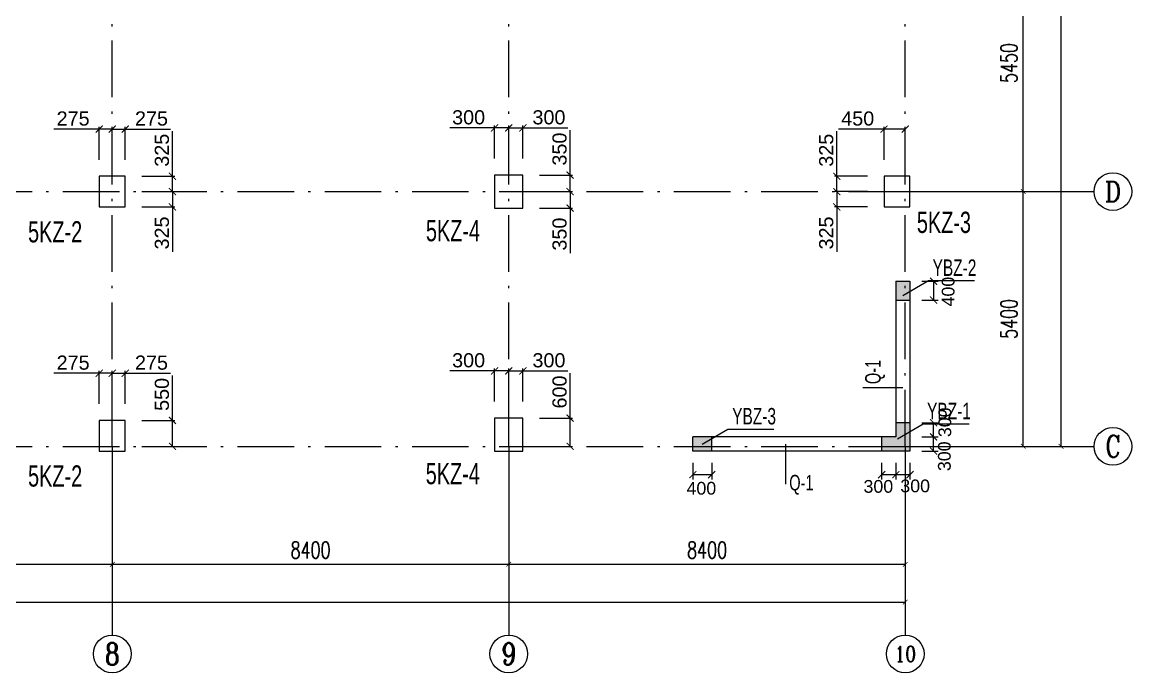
# Model space of a CAD drawing. Header units: millimetres. Extents: x -3831 to 465700, y 39900 to 106100.
# Drawn here: x 342191 to 365700, y 66800 to 80591 of the extents above; entities that cross this region are included whole.
import ezdxf
from ezdxf.enums import TextEntityAlignment as Align

# ---------------------------------------------------------------- set-up
doc = ezdxf.new("R2010")
doc.units = ezdxf.units.MM
doc.linetypes.add('线型2', pattern=[1850, 1200, -300, 50, -300])
for name, color, linetype in [('AXIS', 3, 'Continuous'), ('AXIS_TEXT', 7, 'Continuous'), ('BZ-name', 160, 'Continuous'), ('column_dim', 90, 'Continuous'), ('DOTE', 10, '线型2'), ('WALL-Beam', 80, 'Continuous'), ('wall_dim', 60, 'Continuous'), ('WALL_INFO', 130, 'Continuous')]:
    doc.layers.add(name, color=color, linetype=linetype)
for name, color, linetype, lineweight in [('S_Cl', 2, 'Continuous', 25), ('S_ColumFocus', 2, 'Continuous', 9), ('S_ConcWall', 3, 'Continuous', 25)]:
    doc.layers.add(name, color=color, linetype=linetype, lineweight=lineweight)
doc.styles.add('_TCH_AXIS', font='COMPLEX', dxfattribs={"bigfont": 'GBCBIG'})
doc.styles.add('_TCH_DIM_T3', font='SIMPLEX', dxfattribs={"width": 0.705882, "bigfont": 'GBCBIG'})
doc.styles.add('COMPLEX', font='COMPLEX')
doc.styles.get("Standard").update_dxf_attribs({"font": 'arial.ttf'})
doc.styles.add('xxxx', font='RIF.ttf')
doc.dimstyles.new('_TCH_ARCH&&100', dxfattribs={"dimtxt": 297.5, "dimasz": 100, "dimexe": 250, "dimexo": 300, "dimgap": 126.25, "dimtad": 1, "dimdec": 0, "dimzin": 0, "dimdsep": 46, "dimtxsty": '_TCH_DIM_T3', "dimblk": 'ARCHTICK', "dimcen": 0.09, "dimclrt": 7, "dimazin": 2, "dimtfac": 1, "dimtdec": 0, "dimtix": 1, "dimtmove": 2, "dimatfit": 3, "dimfxl": 100, "dimtolj": 1, "dimtzin": 0, "dimarcsym": 0})
doc.dimstyles.new('ISO-25', dxfattribs={"dimtxt": 2.5, "dimasz": 2.5, "dimexe": 1.25, "dimexo": 0.625, "dimtad": 1, "dimtxsty": 'Standard', "dimcen": 2.5, "dimadec": 0, "dimazin": 0, "dimtfac": 1, "dimtmove": 0, "dimatfit": 3, "dimfxl": 1, "dimarcsym": 0})

# ---------------------------------------------------------------- blocks, each defined once
blk = doc.blocks.new('_ArchTick')
at = {"color": 0, "linetype": 'ByBlock', "const_width": 0.15}
blk.add_lwpolyline([(-0.5, -0.5), (0.5, 0.5)], dxfattribs=at)
blk = doc.blocks.new('*D448')
at = {"layer": 'AXIS', "color": 0, "lineweight": -2, "transparency": 16777216}
for p, q in [((338500, 71300), (338500, 68850)), ((344100, 71300), (344100, 68850)), ((338500, 69100), (344100, 69100))]:
    blk.add_line(p, q, dxfattribs=at)
at = {"layer": 'Defpoints', "color": 0, "transparency": 16777216}
for p in [(338500, 71600), (344100, 71600), (344100, 69100)]:
    blk.add_point(p, dxfattribs=at)
at = {"layer": 'AXIS', "color": 0, "lineweight": -2, "transparency": 16777216, "xscale": 100, "yscale": 100, "zscale": 100, "rotation": 180}
blk.add_blockref('_ArchTick', (338500, 69100), dxfattribs=at)
at = {"layer": 'AXIS', "color": 0, "lineweight": -2, "transparency": 16777216, "xscale": 100, "yscale": 100, "zscale": 100}
blk.add_blockref('_ArchTick', (344100, 69100), dxfattribs=at)
at = {"layer": 'AXIS', "color": 7, "transparency": 16777216, "insert": (341300, 69401.25), "char_height": 350, "attachment_point": 5, "style": '_TCH_DIM_T3'}
blk.add_mtext('\\A1;5600', dxfattribs=at)
blk = doc.blocks.new('*D449')
at = {"layer": 'AXIS', "color": 0, "lineweight": -2, "transparency": 16777216}
for p, q in [((344100, 71300), (344100, 68850)), ((352500, 71300), (352500, 68850)), ((344100, 69100), (352500, 69100))]:
    blk.add_line(p, q, dxfattribs=at)
at = {"layer": 'Defpoints', "color": 0, "transparency": 16777216}
for p in [(344100, 71600), (352500, 71600), (352500, 69100)]:
    blk.add_point(p, dxfattribs=at)
at = {"layer": 'AXIS', "color": 0, "lineweight": -2, "transparency": 16777216, "xscale": 100, "yscale": 100, "zscale": 100, "rotation": 180}
blk.add_blockref('_ArchTick', (344100, 69100), dxfattribs=at)
at = {"layer": 'AXIS', "color": 0, "lineweight": -2, "transparency": 16777216, "xscale": 100, "yscale": 100, "zscale": 100}
blk.add_blockref('_ArchTick', (352500, 69100), dxfattribs=at)
at = {"layer": 'AXIS', "color": 7, "transparency": 16777216, "insert": (348300, 69401.25), "char_height": 350, "attachment_point": 5, "style": '_TCH_DIM_T3'}
blk.add_mtext('\\A1;8400', dxfattribs=at)
blk = doc.blocks.new('*D450')
at = {"layer": 'AXIS', "color": 0, "lineweight": -2, "transparency": 16777216}
for p, q in [((352500, 71300), (352500, 68850)), ((360900, 71300), (360900, 68850)), ((352500, 69100), (360900, 69100))]:
    blk.add_line(p, q, dxfattribs=at)
at = {"layer": 'Defpoints', "color": 0, "transparency": 16777216}
for p in [(352500, 71600), (360900, 71600), (360900, 69100)]:
    blk.add_point(p, dxfattribs=at)
at = {"layer": 'AXIS', "color": 0, "lineweight": -2, "transparency": 16777216, "xscale": 100, "yscale": 100, "zscale": 100, "rotation": 180}
blk.add_blockref('_ArchTick', (352500, 69100), dxfattribs=at)
at = {"layer": 'AXIS', "color": 0, "lineweight": -2, "transparency": 16777216, "xscale": 100, "yscale": 100, "zscale": 100}
blk.add_blockref('_ArchTick', (360900, 69100), dxfattribs=at)
at = {"layer": 'AXIS', "color": 7, "transparency": 16777216, "insert": (356700, 69401.25), "char_height": 350, "attachment_point": 5, "style": '_TCH_DIM_T3'}
blk.add_mtext('\\A1;8400', dxfattribs=at)
blk = doc.blocks.new('*D451')
at = {"layer": 'AXIS', "color": 0, "lineweight": -2, "transparency": 16777216}
for p, q in [((311600, 71300), (311600, 68050)), ((360900, 71300), (360900, 68050)), ((311600, 68300), (360900, 68300))]:
    blk.add_line(p, q, dxfattribs=at)
at = {"layer": 'Defpoints', "color": 0, "transparency": 16777216}
for p in [(311600, 71600), (360900, 71600), (360900, 68300)]:
    blk.add_point(p, dxfattribs=at)
at = {"layer": 'AXIS', "color": 0, "lineweight": -2, "transparency": 16777216, "xscale": 100, "yscale": 100, "zscale": 100, "rotation": 180}
blk.add_blockref('_ArchTick', (311600, 68300), dxfattribs=at)
at = {"layer": 'AXIS', "color": 0, "lineweight": -2, "transparency": 16777216, "xscale": 100, "yscale": 100, "zscale": 100}
blk.add_blockref('_ArchTick', (360900, 68300), dxfattribs=at)
at = {"layer": 'AXIS', "color": 7, "transparency": 16777216, "insert": (336250, 68601.25), "char_height": 350, "attachment_point": 5, "style": '_TCH_DIM_T3'}
blk.add_mtext('\\A1;49300', dxfattribs=at)
blk = doc.blocks.new('_AXISO')
blk.add_circle((0, 0), 0.5)
at = {"layer": 'AXIS_TEXT', "style": 'COMPLEX', "width": 1.041667}
blk.add_attdef('A', text='', height=0.56, dxfattribs=at).set_placement((-0.25, -0.28), (0.25, -0.28), align=Align.FIT)
blk = doc.blocks.new('*D459')
at = {"layer": 'AXIS', "color": 0, "lineweight": -2, "transparency": 16777216}
for p, q in [((361200, 77000), (363650, 77000)), ((363400, 71600), (363400, 77000)), ((361200, 71600), (363650, 71600))]:
    blk.add_line(p, q, dxfattribs=at)
at = {"layer": 'Defpoints', "color": 0, "transparency": 16777216}
for p in [(360900, 77000), (363400, 77000), (360900, 71600)]:
    blk.add_point(p, dxfattribs=at)
at = {"layer": 'AXIS', "color": 0, "lineweight": -2, "transparency": 16777216, "xscale": 100, "yscale": 100, "zscale": 100}
for p, rotation in [((363400, 77000), 90), ((363400, 71600), 270)]:
    blk.add_blockref('_ArchTick', p, dxfattribs=dict(at, rotation=rotation))
at = {"layer": 'AXIS', "color": 7, "transparency": 16777216, "insert": (363098.75, 74300), "char_height": 350, "attachment_point": 5, "rotation": 90, "style": '_TCH_DIM_T3'}
blk.add_mtext('\\A1;5400', dxfattribs=at)
blk = doc.blocks.new('*D460')
at = {"layer": 'AXIS', "color": 0, "lineweight": -2, "transparency": 16777216}
for p, q in [((361200, 82450), (363650, 82450)), ((363400, 77000), (363400, 82450)), ((361200, 77000), (363650, 77000))]:
    blk.add_line(p, q, dxfattribs=at)
at = {"layer": 'Defpoints', "color": 0, "transparency": 16777216}
for p in [(360900, 82450), (363400, 82450), (360900, 77000)]:
    blk.add_point(p, dxfattribs=at)
at = {"layer": 'AXIS', "color": 0, "lineweight": -2, "transparency": 16777216, "xscale": 100, "yscale": 100, "zscale": 100}
for p, rotation in [((363400, 82450), 90), ((363400, 77000), 270)]:
    blk.add_blockref('_ArchTick', p, dxfattribs=dict(at, rotation=rotation))
at = {"layer": 'AXIS', "color": 7, "transparency": 16777216, "insert": (363098.75, 79725), "char_height": 350, "attachment_point": 5, "rotation": 90, "style": '_TCH_DIM_T3'}
blk.add_mtext('\\A1;5450', dxfattribs=at)
blk = doc.blocks.new('*D464')
at = {"layer": 'AXIS', "color": 0, "lineweight": -2, "transparency": 16777216}
for p, q in [((361200, 101300), (364450, 101300)), ((364200, 71600), (364200, 101300)), ((361200, 71600), (364450, 71600))]:
    blk.add_line(p, q, dxfattribs=at)
at = {"layer": 'Defpoints', "color": 0, "transparency": 16777216}
for p in [(360900, 101300), (364200, 101300), (360900, 71600)]:
    blk.add_point(p, dxfattribs=at)
at = {"layer": 'AXIS', "color": 0, "lineweight": -2, "transparency": 16777216, "xscale": 100, "yscale": 100, "zscale": 100}
for p, rotation in [((364200, 101300), 90), ((364200, 71600), 270)]:
    blk.add_blockref('_ArchTick', p, dxfattribs=dict(at, rotation=rotation))
at = {"layer": 'AXIS', "color": 7, "transparency": 16777216, "insert": (363899, 86450), "char_height": 350, "attachment_point": 5, "rotation": 90, "style": '_TCH_DIM_T3'}
blk.add_mtext('\\A1;29700', dxfattribs=at)
blk = doc.blocks.new('*D2023')
at = {"layer": 'column_dim', "color": 0, "lineweight": -2, "transparency": 16777216}
for p, q in [((359450, 77325), (359450, 78280)), ((360100, 77325), (359400, 77325)), ((359450, 77000), (359450, 77325)), ((360100, 77000), (359400, 77000))]:
    blk.add_line(p, q, dxfattribs=at)
at = {"layer": 'Defpoints', "color": 0, "transparency": 16777216}
for p in [(360450, 77325), (359450, 77000), (360450, 77000)]:
    blk.add_point(p, dxfattribs=at)
at = {"layer": 'column_dim', "color": 0, "lineweight": -2, "transparency": 16777216, "xscale": 150, "yscale": 150, "zscale": 150}
for p, rotation in [((359450, 77325), 90), ((359450, 77000), 270)]:
    blk.add_blockref('_ArchTick', p, dxfattribs=dict(at, rotation=rotation))
at = {"layer": 'column_dim', "color": 7, "transparency": 16777216, "insert": (359227, 77877), "char_height": 300, "attachment_point": 5, "rotation": 90}
blk.add_mtext('325', dxfattribs=at)
blk = doc.blocks.new('*D2024')
at = {"layer": 'column_dim', "color": 0, "lineweight": -2, "transparency": 16777216}
for p, q in [((360100, 77000), (359400, 77000)), ((359450, 77000), (359450, 76675)), ((360100, 76675), (359400, 76675)), ((359450, 76675), (359450, 75720))]:
    blk.add_line(p, q, dxfattribs=at)
at = {"layer": 'Defpoints', "color": 0, "transparency": 16777216}
for p in [(359450, 77000), (360450, 77000), (360450, 76675)]:
    blk.add_point(p, dxfattribs=at)
at = {"layer": 'column_dim', "color": 0, "lineweight": -2, "transparency": 16777216, "xscale": 150, "yscale": 150, "zscale": 150}
for p, rotation in [((359450, 77000), 90), ((359450, 76675), 270)]:
    blk.add_blockref('_ArchTick', p, dxfattribs=dict(at, rotation=rotation))
at = {"layer": 'column_dim', "color": 7, "transparency": 16777216, "insert": (359227, 76123), "char_height": 300, "attachment_point": 5, "rotation": 90}
blk.add_mtext('325', dxfattribs=at)
blk = doc.blocks.new('*D2025')
at = {"layer": 'column_dim', "color": 0, "lineweight": -2, "transparency": 16777216}
for p, q in [((360450, 78325), (359486, 78325)), ((360450, 77675), (360450, 78375)), ((360900, 78325), (360450, 78325)), ((360900, 77675), (360900, 78375))]:
    blk.add_line(p, q, dxfattribs=at)
at = {"layer": 'Defpoints', "color": 0, "transparency": 16777216}
for p in [(360900, 78325), (360450, 77325), (360900, 77325)]:
    blk.add_point(p, dxfattribs=at)
at = {"layer": 'column_dim', "color": 0, "lineweight": -2, "transparency": 16777216, "xscale": 150, "yscale": 150, "zscale": 150, "rotation": 180}
blk.add_blockref('_ArchTick', (360450, 78325), dxfattribs=at)
at = {"layer": 'column_dim', "color": 0, "lineweight": -2, "transparency": 16777216, "xscale": 150, "yscale": 150, "zscale": 150}
blk.add_blockref('_ArchTick', (360900, 78325), dxfattribs=at)
at = {"layer": 'column_dim', "color": 7, "transparency": 16777216, "insert": (359893, 78548), "char_height": 300, "attachment_point": 5}
blk.add_mtext('450', dxfattribs=at)
blk = doc.blocks.new('*D2042')
at = {"layer": 'column_dim', "color": 0, "lineweight": -2, "transparency": 16777216}
for p, q in [((353150, 77000), (353850, 77000)), ((353800, 77000), (353800, 76650)), ((353150, 76650), (353850, 76650)), ((353800, 76650), (353800, 75698))]:
    blk.add_line(p, q, dxfattribs=at)
at = {"layer": 'Defpoints', "color": 0, "transparency": 16777216}
for p in [(352800, 77000), (353800, 77000), (352800, 76650)]:
    blk.add_point(p, dxfattribs=at)
at = {"layer": 'column_dim', "color": 0, "lineweight": -2, "transparency": 16777216, "xscale": 150, "yscale": 150, "zscale": 150}
for p, rotation in [((353800, 77000), 90), ((353800, 76650), 270)]:
    blk.add_blockref('_ArchTick', p, dxfattribs=dict(at, rotation=rotation))
at = {"layer": 'column_dim', "color": 7, "transparency": 16777216, "insert": (353577, 76099), "char_height": 300, "attachment_point": 5, "rotation": 90}
blk.add_mtext('350', dxfattribs=at)
blk = doc.blocks.new('*D2043')
at = {"layer": 'column_dim', "color": 0, "lineweight": -2, "transparency": 16777216}
for p, q in [((353800, 77350), (353800, 78302)), ((353150, 77350), (353850, 77350)), ((353800, 77000), (353800, 77350)), ((353150, 77000), (353850, 77000))]:
    blk.add_line(p, q, dxfattribs=at)
at = {"layer": 'Defpoints', "color": 0, "transparency": 16777216}
for p in [(352800, 77350), (352800, 77000), (353800, 77000)]:
    blk.add_point(p, dxfattribs=at)
at = {"layer": 'column_dim', "color": 0, "lineweight": -2, "transparency": 16777216, "xscale": 150, "yscale": 150, "zscale": 150}
for p, rotation in [((353800, 77350), 90), ((353800, 77000), 270)]:
    blk.add_blockref('_ArchTick', p, dxfattribs=dict(at, rotation=rotation))
at = {"layer": 'column_dim', "color": 7, "transparency": 16777216, "insert": (353577, 77901), "char_height": 300, "attachment_point": 5, "rotation": 90}
blk.add_mtext('350', dxfattribs=at)
blk = doc.blocks.new('*D2044')
at = {"layer": 'column_dim', "color": 0, "lineweight": -2, "transparency": 16777216}
for p, q in [((352500, 77700), (352500, 78400)), ((352500, 78350), (352800, 78350)), ((352800, 77700), (352800, 78400)), ((352800, 78350), (353752, 78350))]:
    blk.add_line(p, q, dxfattribs=at)
at = {"layer": 'Defpoints', "color": 0, "transparency": 16777216}
for p in [(352500, 78350), (352500, 77350), (352800, 77350)]:
    blk.add_point(p, dxfattribs=at)
at = {"layer": 'column_dim', "color": 0, "lineweight": -2, "transparency": 16777216, "xscale": 150, "yscale": 150, "zscale": 150, "rotation": 180}
blk.add_blockref('_ArchTick', (352500, 78350), dxfattribs=at)
at = {"layer": 'column_dim', "color": 0, "lineweight": -2, "transparency": 16777216, "xscale": 150, "yscale": 150, "zscale": 150}
blk.add_blockref('_ArchTick', (352800, 78350), dxfattribs=at)
at = {"layer": 'column_dim', "color": 7, "transparency": 16777216, "insert": (353351, 78573), "char_height": 300, "attachment_point": 5}
blk.add_mtext('300', dxfattribs=at)
blk = doc.blocks.new('*D2045')
at = {"layer": 'column_dim', "color": 0, "lineweight": -2, "transparency": 16777216}
for p, q in [((352200, 78350), (351248, 78350)), ((352200, 77700), (352200, 78400)), ((352500, 78350), (352200, 78350)), ((352500, 77700), (352500, 78400))]:
    blk.add_line(p, q, dxfattribs=at)
at = {"layer": 'Defpoints', "color": 0, "transparency": 16777216}
for p in [(352500, 78350), (352200, 77350), (352500, 77350)]:
    blk.add_point(p, dxfattribs=at)
at = {"layer": 'column_dim', "color": 0, "lineweight": -2, "transparency": 16777216, "xscale": 150, "yscale": 150, "zscale": 150, "rotation": 180}
blk.add_blockref('_ArchTick', (352200, 78350), dxfattribs=at)
at = {"layer": 'column_dim', "color": 0, "lineweight": -2, "transparency": 16777216, "xscale": 150, "yscale": 150, "zscale": 150}
blk.add_blockref('_ArchTick', (352500, 78350), dxfattribs=at)
at = {"layer": 'column_dim', "color": 7, "transparency": 16777216, "insert": (351649, 78573), "char_height": 300, "attachment_point": 5}
blk.add_mtext('300', dxfattribs=at)
blk = doc.blocks.new('*D2046')
at = {"layer": 'column_dim', "color": 0, "lineweight": -2, "transparency": 16777216}
for p, q in [((353800, 72200), (353800, 73153)), ((353150, 72200), (353850, 72200)), ((353800, 71600), (353800, 72200)), ((353150, 71600), (353850, 71600))]:
    blk.add_line(p, q, dxfattribs=at)
at = {"layer": 'Defpoints', "color": 0, "transparency": 16777216}
for p in [(352800, 72200), (352800, 71600), (353800, 71600)]:
    blk.add_point(p, dxfattribs=at)
at = {"layer": 'column_dim', "color": 0, "lineweight": -2, "transparency": 16777216, "xscale": 150, "yscale": 150, "zscale": 150}
for p, rotation in [((353800, 72200), 90), ((353800, 71600), 270)]:
    blk.add_blockref('_ArchTick', p, dxfattribs=dict(at, rotation=rotation))
at = {"layer": 'column_dim', "color": 7, "transparency": 16777216, "insert": (353577, 72752), "char_height": 300, "attachment_point": 5, "rotation": 90}
blk.add_mtext('600', dxfattribs=at)
blk = doc.blocks.new('*D2047')
at = {"layer": 'column_dim', "color": 0, "lineweight": -2, "transparency": 16777216}
for p, q in [((352500, 72550), (352500, 73250)), ((352500, 73200), (352800, 73200)), ((352800, 72550), (352800, 73250)), ((352800, 73200), (353752, 73200))]:
    blk.add_line(p, q, dxfattribs=at)
at = {"layer": 'Defpoints', "color": 0, "transparency": 16777216}
for p in [(352500, 73200), (352500, 72200), (352800, 72200)]:
    blk.add_point(p, dxfattribs=at)
at = {"layer": 'column_dim', "color": 0, "lineweight": -2, "transparency": 16777216, "xscale": 150, "yscale": 150, "zscale": 150, "rotation": 180}
blk.add_blockref('_ArchTick', (352500, 73200), dxfattribs=at)
at = {"layer": 'column_dim', "color": 0, "lineweight": -2, "transparency": 16777216, "xscale": 150, "yscale": 150, "zscale": 150}
blk.add_blockref('_ArchTick', (352800, 73200), dxfattribs=at)
at = {"layer": 'column_dim', "color": 7, "transparency": 16777216, "insert": (353351, 73423), "char_height": 300, "attachment_point": 5}
blk.add_mtext('300', dxfattribs=at)
blk = doc.blocks.new('*D2048')
at = {"layer": 'column_dim', "color": 0, "lineweight": -2, "transparency": 16777216}
for p, q in [((352200, 73200), (351248, 73200)), ((352200, 72550), (352200, 73250)), ((352500, 73200), (352200, 73200)), ((352500, 72550), (352500, 73250))]:
    blk.add_line(p, q, dxfattribs=at)
at = {"layer": 'Defpoints', "color": 0, "transparency": 16777216}
for p in [(352500, 73200), (352200, 72200), (352500, 72200)]:
    blk.add_point(p, dxfattribs=at)
at = {"layer": 'column_dim', "color": 0, "lineweight": -2, "transparency": 16777216, "xscale": 150, "yscale": 150, "zscale": 150, "rotation": 180}
blk.add_blockref('_ArchTick', (352200, 73200), dxfattribs=at)
at = {"layer": 'column_dim', "color": 0, "lineweight": -2, "transparency": 16777216, "xscale": 150, "yscale": 150, "zscale": 150}
blk.add_blockref('_ArchTick', (352500, 73200), dxfattribs=at)
at = {"layer": 'column_dim', "color": 7, "transparency": 16777216, "insert": (351649, 73423), "char_height": 300, "attachment_point": 5}
blk.add_mtext('300', dxfattribs=at)
blk = doc.blocks.new('*D2061')
at = {"layer": 'column_dim', "color": 0, "lineweight": -2, "transparency": 16777216}
for p, q in [((344725, 77000), (345425, 77000)), ((345375, 77000), (345375, 76675)), ((344725, 76675), (345425, 76675)), ((345375, 76675), (345375, 75720))]:
    blk.add_line(p, q, dxfattribs=at)
at = {"layer": 'Defpoints', "color": 0, "transparency": 16777216}
for p in [(344375, 77000), (345375, 77000), (344375, 76675)]:
    blk.add_point(p, dxfattribs=at)
at = {"layer": 'column_dim', "color": 0, "lineweight": -2, "transparency": 16777216, "xscale": 150, "yscale": 150, "zscale": 150}
for p, rotation in [((345375, 77000), 90), ((345375, 76675), 270)]:
    blk.add_blockref('_ArchTick', p, dxfattribs=dict(at, rotation=rotation))
at = {"layer": 'column_dim', "color": 7, "transparency": 16777216, "insert": (345152, 76123), "char_height": 300, "attachment_point": 5, "rotation": 90}
blk.add_mtext('325', dxfattribs=at)
blk = doc.blocks.new('*D2062')
at = {"layer": 'column_dim', "color": 0, "lineweight": -2, "transparency": 16777216}
for p, q in [((345375, 77325), (345375, 78280)), ((344725, 77325), (345425, 77325)), ((345375, 77000), (345375, 77325)), ((344725, 77000), (345425, 77000))]:
    blk.add_line(p, q, dxfattribs=at)
at = {"layer": 'Defpoints', "color": 0, "transparency": 16777216}
for p in [(344375, 77325), (344375, 77000), (345375, 77000)]:
    blk.add_point(p, dxfattribs=at)
at = {"layer": 'column_dim', "color": 0, "lineweight": -2, "transparency": 16777216, "xscale": 150, "yscale": 150, "zscale": 150}
for p, rotation in [((345375, 77325), 90), ((345375, 77000), 270)]:
    blk.add_blockref('_ArchTick', p, dxfattribs=dict(at, rotation=rotation))
at = {"layer": 'column_dim', "color": 7, "transparency": 16777216, "insert": (345152, 77877), "char_height": 300, "attachment_point": 5, "rotation": 90}
blk.add_mtext('325', dxfattribs=at)
blk = doc.blocks.new('*D2063')
at = {"layer": 'column_dim', "color": 0, "lineweight": -2, "transparency": 16777216}
for p, q in [((344100, 77675), (344100, 78375)), ((344100, 78325), (344375, 78325)), ((344375, 77675), (344375, 78375)), ((344375, 78325), (345335, 78325))]:
    blk.add_line(p, q, dxfattribs=at)
at = {"layer": 'Defpoints', "color": 0, "transparency": 16777216}
for p in [(344100, 78325), (344100, 77325), (344375, 77325)]:
    blk.add_point(p, dxfattribs=at)
at = {"layer": 'column_dim', "color": 0, "lineweight": -2, "transparency": 16777216, "xscale": 150, "yscale": 150, "zscale": 150, "rotation": 180}
blk.add_blockref('_ArchTick', (344100, 78325), dxfattribs=at)
at = {"layer": 'column_dim', "color": 0, "lineweight": -2, "transparency": 16777216, "xscale": 150, "yscale": 150, "zscale": 150}
blk.add_blockref('_ArchTick', (344375, 78325), dxfattribs=at)
at = {"layer": 'column_dim', "color": 7, "transparency": 16777216, "insert": (344930, 78548), "char_height": 300, "attachment_point": 5}
blk.add_mtext('275', dxfattribs=at)
blk = doc.blocks.new('*D2064')
at = {"layer": 'column_dim', "color": 0, "lineweight": -2, "transparency": 16777216}
for p, q in [((343825, 78325), (342865, 78325)), ((343825, 77675), (343825, 78375)), ((344100, 78325), (343825, 78325)), ((344100, 77675), (344100, 78375))]:
    blk.add_line(p, q, dxfattribs=at)
at = {"layer": 'Defpoints', "color": 0, "transparency": 16777216}
for p in [(344100, 78325), (343825, 77325), (344100, 77325)]:
    blk.add_point(p, dxfattribs=at)
at = {"layer": 'column_dim', "color": 0, "lineweight": -2, "transparency": 16777216, "xscale": 150, "yscale": 150, "zscale": 150, "rotation": 180}
blk.add_blockref('_ArchTick', (343825, 78325), dxfattribs=at)
at = {"layer": 'column_dim', "color": 0, "lineweight": -2, "transparency": 16777216, "xscale": 150, "yscale": 150, "zscale": 150}
blk.add_blockref('_ArchTick', (344100, 78325), dxfattribs=at)
at = {"layer": 'column_dim', "color": 7, "transparency": 16777216, "insert": (343270, 78548), "char_height": 300, "attachment_point": 5}
blk.add_mtext('275', dxfattribs=at)
blk = doc.blocks.new('*D2065')
at = {"layer": 'column_dim', "color": 0, "lineweight": -2, "transparency": 16777216}
for p, q in [((345375, 72150), (345375, 73102)), ((344725, 72150), (345425, 72150)), ((345375, 71600), (345375, 72150)), ((344725, 71600), (345425, 71600))]:
    blk.add_line(p, q, dxfattribs=at)
at = {"layer": 'Defpoints', "color": 0, "transparency": 16777216}
for p in [(344375, 72150), (344375, 71600), (345375, 71600)]:
    blk.add_point(p, dxfattribs=at)
at = {"layer": 'column_dim', "color": 0, "lineweight": -2, "transparency": 16777216, "xscale": 150, "yscale": 150, "zscale": 150}
for p, rotation in [((345375, 72150), 90), ((345375, 71600), 270)]:
    blk.add_blockref('_ArchTick', p, dxfattribs=dict(at, rotation=rotation))
at = {"layer": 'column_dim', "color": 7, "transparency": 16777216, "insert": (345152, 72701), "char_height": 300, "attachment_point": 5, "rotation": 90}
blk.add_mtext('550', dxfattribs=at)
blk = doc.blocks.new('*D2066')
at = {"layer": 'column_dim', "color": 0, "lineweight": -2, "transparency": 16777216}
for p, q in [((344100, 72500), (344100, 73200)), ((344100, 73150), (344375, 73150)), ((344375, 72500), (344375, 73200)), ((344375, 73150), (345335, 73150))]:
    blk.add_line(p, q, dxfattribs=at)
at = {"layer": 'Defpoints', "color": 0, "transparency": 16777216}
for p in [(344100, 73150), (344100, 72150), (344375, 72150)]:
    blk.add_point(p, dxfattribs=at)
at = {"layer": 'column_dim', "color": 0, "lineweight": -2, "transparency": 16777216, "xscale": 150, "yscale": 150, "zscale": 150, "rotation": 180}
blk.add_blockref('_ArchTick', (344100, 73150), dxfattribs=at)
at = {"layer": 'column_dim', "color": 0, "lineweight": -2, "transparency": 16777216, "xscale": 150, "yscale": 150, "zscale": 150}
blk.add_blockref('_ArchTick', (344375, 73150), dxfattribs=at)
at = {"layer": 'column_dim', "color": 7, "transparency": 16777216, "insert": (344930, 73373), "char_height": 300, "attachment_point": 5}
blk.add_mtext('275', dxfattribs=at)
blk = doc.blocks.new('*D2067')
at = {"layer": 'column_dim', "color": 0, "lineweight": -2, "transparency": 16777216}
for p, q in [((343825, 73150), (342865, 73150)), ((343825, 72500), (343825, 73200)), ((344100, 73150), (343825, 73150)), ((344100, 72500), (344100, 73200))]:
    blk.add_line(p, q, dxfattribs=at)
at = {"layer": 'Defpoints', "color": 0, "transparency": 16777216}
for p in [(344100, 73150), (343825, 72150), (344100, 72150)]:
    blk.add_point(p, dxfattribs=at)
at = {"layer": 'column_dim', "color": 0, "lineweight": -2, "transparency": 16777216, "xscale": 150, "yscale": 150, "zscale": 150, "rotation": 180}
blk.add_blockref('_ArchTick', (343825, 73150), dxfattribs=at)
at = {"layer": 'column_dim', "color": 0, "lineweight": -2, "transparency": 16777216, "xscale": 150, "yscale": 150, "zscale": 150}
blk.add_blockref('_ArchTick', (344100, 73150), dxfattribs=at)
at = {"layer": 'column_dim', "color": 7, "transparency": 16777216, "insert": (343270, 73373), "char_height": 300, "attachment_point": 5}
blk.add_mtext('275', dxfattribs=at)
blk = doc.blocks.new('*D2901')
at = {"layer": 'Defpoints', "color": 0, "transparency": 16777216}
for p in [(360700, 71500), (361000, 71500), (360700, 71000)]:
    blk.add_point(p, dxfattribs=at)
at = {"layer": 'wall_dim', "color": 0, "lineweight": -2, "transparency": 16777216}
for p, q in [((360700, 71250), (360700, 70901)), ((361000, 71250), (361000, 70901)), ((361000, 71000), (360700, 71000))]:
    blk.add_line(p, q, dxfattribs=at)
at = {"layer": 'wall_dim', "color": 0, "lineweight": -2, "transparency": 16777216, "xscale": 150, "yscale": 150, "zscale": 150, "rotation": 180}
blk.add_blockref('_ArchTick', (360700, 71000), dxfattribs=at)
at = {"layer": 'wall_dim', "color": 0, "lineweight": -2, "transparency": 16777216, "xscale": 150, "yscale": 150, "zscale": 150}
blk.add_blockref('_ArchTick', (361000, 71000), dxfattribs=at)
at = {"layer": 'wall_dim', "color": 7, "transparency": 16777216, "insert": (361110, 70760), "char_height": 270, "attachment_point": 5}
blk.add_mtext('300', dxfattribs=at)
blk = doc.blocks.new('*D2902')
at = {"layer": 'Defpoints', "color": 0, "transparency": 16777216}
for p in [(360400, 71500), (360700, 71500), (360400, 71000)]:
    blk.add_point(p, dxfattribs=at)
at = {"layer": 'wall_dim', "color": 0, "lineweight": -2, "transparency": 16777216}
for p, q in [((360400, 71250), (360400, 70901)), ((360700, 71250), (360700, 70901)), ((360700, 71000), (360400, 71000))]:
    blk.add_line(p, q, dxfattribs=at)
at = {"layer": 'wall_dim', "color": 0, "lineweight": -2, "transparency": 16777216, "xscale": 150, "yscale": 150, "zscale": 150, "rotation": 180}
blk.add_blockref('_ArchTick', (360400, 71000), dxfattribs=at)
at = {"layer": 'wall_dim', "color": 0, "lineweight": -2, "transparency": 16777216, "xscale": 150, "yscale": 150, "zscale": 150}
blk.add_blockref('_ArchTick', (360700, 71000), dxfattribs=at)
at = {"layer": 'wall_dim', "color": 7, "transparency": 16777216, "insert": (360330, 70750), "char_height": 270, "attachment_point": 5}
blk.add_mtext('300', dxfattribs=at)
blk = doc.blocks.new('*D2903')
at = {"layer": 'Defpoints', "color": 0, "transparency": 16777216}
for p in [(361000, 71800), (361500, 71800), (361000, 71500)]:
    blk.add_point(p, dxfattribs=at)
at = {"layer": 'wall_dim', "color": 0, "lineweight": -2, "transparency": 16777216}
for p, q in [((361250, 71800), (361599, 71800)), ((361500, 71500), (361500, 71800)), ((361250, 71500), (361599, 71500))]:
    blk.add_line(p, q, dxfattribs=at)
at = {"layer": 'wall_dim', "color": 0, "lineweight": -2, "transparency": 16777216, "xscale": 150, "yscale": 150, "zscale": 150}
for p, rotation in [((361500, 71800), 90), ((361500, 71500), 270)]:
    blk.add_blockref('_ArchTick', p, dxfattribs=dict(at, rotation=rotation))
at = {"layer": 'wall_dim', "color": 7, "transparency": 16777216, "insert": (361730, 71390), "char_height": 270, "attachment_point": 5, "rotation": 90}
blk.add_mtext('300', dxfattribs=at)
blk = doc.blocks.new('*D2904')
at = {"layer": 'Defpoints', "color": 0, "transparency": 16777216}
for p in [(361000, 72100), (361500, 72100), (361000, 71800)]:
    blk.add_point(p, dxfattribs=at)
at = {"layer": 'wall_dim', "color": 0, "lineweight": -2, "transparency": 16777216}
for p, q in [((361250, 72100), (361599, 72100)), ((361500, 71800), (361500, 72100)), ((361250, 71800), (361599, 71800))]:
    blk.add_line(p, q, dxfattribs=at)
at = {"layer": 'wall_dim', "color": 0, "lineweight": -2, "transparency": 16777216, "xscale": 150, "yscale": 150, "zscale": 150}
for p, rotation in [((361500, 72100), 90), ((361500, 71800), 270)]:
    blk.add_blockref('_ArchTick', p, dxfattribs=dict(at, rotation=rotation))
at = {"layer": 'wall_dim', "color": 7, "transparency": 16777216, "insert": (361740, 72110), "char_height": 270, "attachment_point": 5, "rotation": 90}
blk.add_mtext('300', dxfattribs=at)
blk = doc.blocks.new('*D2905')
at = {"layer": 'Defpoints', "color": 0, "transparency": 16777216}
for p in [(361000, 75100), (361000, 74700), (361500, 74700)]:
    blk.add_point(p, dxfattribs=at)
at = {"layer": 'wall_dim', "color": 0, "lineweight": -2, "transparency": 16777216}
for p, q in [((361250, 75100), (361599, 75100)), ((361500, 75100), (361500, 74700)), ((361250, 74700), (361599, 74700))]:
    blk.add_line(p, q, dxfattribs=at)
at = {"layer": 'wall_dim', "color": 0, "lineweight": -2, "transparency": 16777216, "xscale": 150, "yscale": 150, "zscale": 150}
for p, rotation in [((361500, 75100), 90), ((361500, 74700), 270)]:
    blk.add_blockref('_ArchTick', p, dxfattribs=dict(at, rotation=rotation))
at = {"layer": 'wall_dim', "color": 7, "transparency": 16777216, "insert": (361810, 74880), "char_height": 270, "attachment_point": 5, "rotation": 90}
blk.add_mtext('400', dxfattribs=at)
blk = doc.blocks.new('*D2906')
at = {"layer": 'Defpoints', "color": 0, "transparency": 16777216}
for p in [(356400, 71500), (356800, 71500), (356400, 71000)]:
    blk.add_point(p, dxfattribs=at)
at = {"layer": 'wall_dim', "color": 0, "lineweight": -2, "transparency": 16777216}
for p, q in [((356400, 71250), (356400, 70901)), ((356800, 71250), (356800, 70901)), ((356800, 71000), (356400, 71000))]:
    blk.add_line(p, q, dxfattribs=at)
at = {"layer": 'wall_dim', "color": 0, "lineweight": -2, "transparency": 16777216, "xscale": 150, "yscale": 150, "zscale": 150, "rotation": 180}
blk.add_blockref('_ArchTick', (356400, 71000), dxfattribs=at)
at = {"layer": 'wall_dim', "color": 0, "lineweight": -2, "transparency": 16777216, "xscale": 150, "yscale": 150, "zscale": 150}
blk.add_blockref('_ArchTick', (356800, 71000), dxfattribs=at)
at = {"layer": 'wall_dim', "color": 7, "transparency": 16777216, "insert": (356580, 70710), "char_height": 270, "attachment_point": 5}
blk.add_mtext('400', dxfattribs=at)

msp = doc.modelspace()

# ---------------------------------------------------------------- hatches: boundary and pattern name
at = {"layer": 'WALL-Beam', "true_color": 0x636466}
h = msp.add_hatch(color=251, dxfattribs=at)
h.dxf.hatch_style = 1
h.paths.add_polyline_path([(360700, 74700), (361000, 74700), (361000, 75100), (360700, 75100)])
h = msp.add_hatch(color=251, dxfattribs=at)
h.dxf.hatch_style = 1
h.paths.add_polyline_path([(361000, 72100), (360700, 72100), (360700, 71800), (360400, 71800), (360400, 71500), (361000, 71500)])
h = msp.add_hatch(color=251, dxfattribs=at)
h.dxf.hatch_style = 1
h.paths.add_polyline_path([(356800, 71500), (356800, 71800), (356400, 71800), (356400, 71500)])

# ---------------------------------------------------------------- linework, layer by layer
at = {"layer": 'AXIS'}
for p, q in [((360900, 77000), (364900, 77000)), ((344100, 71600), (344100, 67600)), ((352500, 71600), (352500, 67600)), ((360900, 71600), (360900, 67600)), ((360900, 71600), (364900, 71600))]:
    msp.add_line(p, q, dxfattribs=at)
at = {"layer": 'BZ-name'}
for points in [[(360850, 74800), (361391.26562, 75112.5), (362366.26562, 75112.5)], [(356600, 71650), (357141.26562, 71962.5), (358116.26562, 71962.5)], [(360737.5, 71762.5), (361278.76562, 72075), (362253.76562, 72075)]]:
    msp.add_lwpolyline(points, dxfattribs=at)
at = {"layer": 'DOTE'}
for p, q in [((344100, 71600), (344100, 101300)), ((352500, 71600), (352500, 101300)), ((360900, 71600), (360900, 101300)), ((311600, 77000), (360900, 77000)), ((311600, 71600), (360900, 71600))]:
    msp.add_line(p, q, dxfattribs=at)
at = {"layer": 'S_Cl'}
for points in [[(352800, 76650), (352800, 77350), (352200, 77350), (352200, 76650)], [(344375, 76675), (344375, 77325), (343825, 77325), (343825, 76675)], [(361000, 76675), (361000, 77325), (360450, 77325), (360450, 76675)], [(352800, 71500), (352800, 72200), (352200, 72200), (352200, 71500)], [(344375, 71500), (344375, 72150), (343825, 72150), (343825, 71500)]]:
    msp.add_lwpolyline(points, close=True, dxfattribs=at)
at = {"layer": 'S_ConcWall'}
for p, q in [((360700, 75100), (360700, 71800)), ((360700, 75100), (361000, 75100)), ((361000, 75100), (361000, 71500)), ((360700, 74700), (361000, 74700)), ((361000, 72100), (360700, 72100)), ((360700, 71800), (356400, 71800)), ((356400, 71500), (356400, 71800)), ((356800, 71500), (356800, 71800)), ((360400, 71800), (360400, 71500)), ((361000, 71500), (356400, 71500))]:
    msp.add_line(p, q, dxfattribs=at)
at = {"layer": 'WALL_INFO'}
for p, q in [((360850, 72840), (360000, 72840)), ((358360, 71650), (358360, 70800))]:
    msp.add_line(p, q, dxfattribs=at)

# ---------------------------------------------------------------- block references
at = {"layer": 'AXIS'}
ref = msp.add_blockref('_AXISO', (365300, 77000), dxfattribs=dict(at, xscale=800, yscale=800, zscale=800))
ref.add_attrib('A', 'D', dxfattribs={"layer": 'AXIS_TEXT', "height": 435.25713, "style": '_TCH_AXIS'}).set_placement((365123.8245, 76782.37144), (365476.1755, 76782.37144), align=Align.FIT)
ref = msp.add_blockref('_AXISO', (365300, 71600), dxfattribs=dict(at, xscale=800, yscale=800, zscale=800))
ref.add_attrib('A', 'C', dxfattribs={"layer": 'AXIS_TEXT', "height": 455.69074, "style": '_TCH_AXIS'}).set_placement((365137.25331, 71372.15463), (365462.74669, 71372.15463), align=Align.FIT)
ref = msp.add_blockref('_AXISO', (344100, 67200), dxfattribs=dict(at, xscale=800, yscale=800, zscale=800))
ref.add_attrib('A', '8', dxfattribs={"layer": 'AXIS_TEXT', "height": 465.94816, "style": '_TCH_AXIS'}).set_placement((343944.68395, 66967.02592), (344255.31605, 66967.02592), align=Align.FIT)
ref = msp.add_blockref('_AXISO', (352500, 67200), dxfattribs=dict(at, xscale=800, yscale=800, zscale=800))
ref.add_attrib('A', '9', dxfattribs={"layer": 'AXIS_TEXT', "height": 465.94816, "style": '_TCH_AXIS'}).set_placement((352344.68395, 66967.02592), (352655.31605, 66967.02592), align=Align.FIT)
ref = msp.add_blockref('_AXISO', (360900, 67200), dxfattribs=dict(at, xscale=800, yscale=800, zscale=800))
ref.add_attrib('A', '10', dxfattribs={"layer": 'AXIS_TEXT', "height": 328.445495, "style": '_TCH_AXIS'}).set_placement((360673.21621, 67035.77725), (361126.78379, 67035.77725), align=Align.FIT)

# ---------------------------------------------------------------- texts
at = {"layer": 'BZ-name', "char_height": 350, "attachment_point": 5, "style": 'xxxx'}
for s, insert, width in [('{\\W0.7;YBZ-2}', (361943.32812, 75387.5), 845.875), ('{\\W0.7;YBZ-3}', (357697.51562, 72237.5), 837.5), ('{\\W0.7;YBZ-1}', (361826.64062, 72350), 854.25)]:
    msp.add_mtext(s, dxfattribs=dict(at, insert=insert, width=width))
at = {"layer": 'S_ColumFocus', "char_height": 450, "attachment_point": 5, "style": 'xxxx'}
for s, insert, width in [('{\\W0.7;5KZ-3}', (361719.47904, 76345.25776), 904.5), ('{\\W0.7;5KZ-2}', (342888.92096, 76144.37245), 845.875), ('{\\W0.7;5KZ-4}', (351318.10846, 76169.37245), 854.25), ('{\\W0.7;5KZ-4}', (351313.92096, 71019.37245), 845.875), ('{\\W0.7;5KZ-2}', (342888.92096, 70969.37245), 845.875)]:
    msp.add_mtext(s, dxfattribs=dict(at, insert=insert, width=width))
at = {"layer": 'WALL_INFO', "insert": (360050, 72920), "char_height": 330, "width": 206.3338065, "attachment_point": 1, "rotation": 89.999998465, "style": 'xxxx'}
msp.add_mtext('\\W0.7000;Q-1', dxfattribs=at)
at = {"layer": 'WALL_INFO', "insert": (358442.51397, 70995.85196), "char_height": 330, "width": 282.972067, "attachment_point": 1, "style": 'xxxx'}
msp.add_mtext('\\W0.7000;Q-1', dxfattribs=at)

# ---------------------------------------------------------------- dimensions: what is measured, and where the dimension line sits
at = {"layer": 'AXIS'}
for p1, p2, distance, picture, middle in [((360900, 71600), (360900, 101300.30933), -3300, '*D464', (363898.75, 86450.15466)), ((360900, 77000), (360900, 82450), -2500, '*D460', (363098.75, 79725)), ((360900, 71600), (360900, 77000), -2500, '*D459', (363098.75, 74300)), ((311600, 71600), (360900, 71600), -3300, '*D451', (336250, 68601.25)), ((338500, 71600), (344100, 71600), -2500, '*D448', (341300, 69401.25)), ((344100, 71600), (352500, 71600), -2500, '*D449', (348300, 69401.25)), ((352500, 71600), (360900, 71600), -2500, '*D450', (356700, 69401.25))]:
    dim = msp.add_aligned_dim(p1=p1, p2=p2, distance=distance, dimstyle='_TCH_ARCH&&100', override={"dimtxt": 350}, dxfattribs=at)
    dim.commit()
    dim.dimension.update_dxf_attribs({"geometry": picture, "text_midpoint": middle})
at = {"layer": 'column_dim'}
for p1, p2, distance, picture, middle in [((352200, 77350), (352500, 77350), 1000, '*D2045', (351649.20191, 78573.27422)), ((352800, 77350), (352500, 77350), -1000, '*D2044', (353350.79809, 78573.27422)), ((343825, 77325), (344100, 77325), 1000, '*D2064', (343269.9045, 78548.1719)), ((344375, 77325), (344100, 77325), -1000, '*D2063', (344930.0955, 78548.1719)), ((360450, 77325), (360900, 77325), 1000, '*D2025', (359893.06276, 78548.1719)), ((352800, 77350), (352800, 77000), 1000, '*D2043', (353576.72578, 77900.79809)), ((344375, 77325), (344375, 77000), 1000, '*D2062', (345151.72578, 77877.4352)), ((360450, 77325), (360450, 77000), -1000, '*D2023', (359226.72578, 77877.4352)), ((344375, 76675), (344375, 77000), -1000, '*D2061', (345151.72578, 76122.5648)), ((352800, 76650), (352800, 77000), -1000, '*D2042', (353576.72578, 76099.20191)), ((360450, 76675), (360450, 77000), 1000, '*D2024', (359226.72578, 76122.5648)), ((352200, 72200), (352500, 72200), 1000, '*D2048', (351649.20191, 73423.27422)), ((352800, 72200), (352500, 72200), -1000, '*D2047', (353350.79809, 73423.27422)), ((343825, 72150), (344100, 72150), 1000, '*D2067', (343269.9045, 73373.1719)), ((344375, 72150), (344100, 72150), -1000, '*D2066', (344930.0955, 73373.1719)), ((352800, 72200), (352800, 71600), 1000, '*D2046', (353576.8281, 72751.71896)), ((344375, 72150), (344375, 71600), 1000, '*D2065', (345151.8281, 72700.90041))]:
    dim = msp.add_aligned_dim(p1=p1, p2=p2, distance=distance, dimstyle='ISO-25', override={"dimtxt": 300, "dimasz": 150, "dimexe": 50, "dimexo": 350, "dimgap": 70, "dimjust": 1, "dimblk1": 'ArchTick', "dimblk2": 'ArchTick', "dimsah": 1, "dimclrt": 7}, dxfattribs=at)
    dim.commit()
    dim.dimension.update_dxf_attribs({"geometry": picture, "text_midpoint": middle})
at = {"layer": 'wall_dim'}
for base, p1, p2, angle, picture, middle in [((361500, 74700), (361000, 75100), (361000, 74700), 270, '*D2905', (361810, 74880)), ((361500, 72100), (361000, 71800), (361000, 72100), 270, '*D2904', (361740, 72110)), ((361500, 71800), (361000, 71500), (361000, 71800), 270, '*D2903', (361730, 71390)), ((356400, 71000), (356800, 71500), (356400, 71500), 180, '*D2906', (356580, 70710)), ((360400, 71000), (360700, 71500), (360400, 71500), 180, '*D2902', (360330, 70750)), ((360700, 71000), (361000, 71500), (360700, 71500), 180, '*D2901', (361110, 70760))]:
    dim = msp.add_linear_dim(base=base, p1=p1, p2=p2, angle=angle, dimstyle='ISO-25', override={"dimtxt": 270, "dimasz": 150, "dimexe": 99, "dimexo": 250, "dimgap": 150, "dimblk1": 'ArchTick', "dimblk2": 'ArchTick', "dimsah": 1, "dimclrt": 7, "dimtix": 1, "dimtmove": 2}, dxfattribs=at)
    dim.commit()
    dim.dimension.update_dxf_attribs({"geometry": picture, "text_midpoint": middle, "dimtype": 160})

doc.saveas('drawing.dxf')
